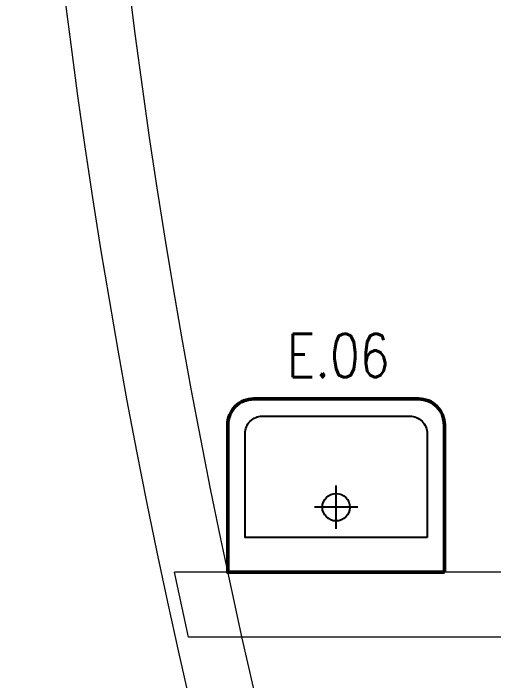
# Model space of a CAD drawing. Extents: x -29316 to 80307, y 54266 to 73016.
# Drawn here: x 20444 to 20554.8, y 56185.6 to 56339.6 of the extents above; entities that cross this region are included whole.
import ezdxf
from ezdxf.enums import TextEntityAlignment as Align

# ---------------------------------------------------------------- set-up
doc = ezdxf.new("R2010")
doc.units = 0
for name, color, linetype, lineweight in [('-DWG_ANA', 7, 'Continuous', 50), ('-DWG_DETAY1', 7, 'Continuous', 25), ('duvar', 12, 'Continuous', 18), ('NO', 7, 'Continuous', 30)]:
    doc.layers.add(name, color=color, linetype=linetype, lineweight=lineweight)
doc.layers.add('BL-E', color=32, linetype='Continuous')
doc.styles.add('RomanS', font='romans.shx')

# ---------------------------------------------------------------- blocks, each defined once
blk = doc.blocks.new('EEN100')
at = {"layer": '-DWG_ANA', "color": 0}
blk.add_lwpolyline([(0, 0), (50, 0), (50, -34, -0.414214), (44, -40), (6, -40, -0.414214), (0, -34)], format="xyb", close=True, dxfattribs=at)
at = {"layer": '-DWG_DETAY1', "color": 0}
blk.add_lwpolyline([(4, -8), (46, -8), (46, -32, -0.414214), (42, -36), (8, -36, -0.414214), (4, -32)], format="xyb", close=True, dxfattribs=at)
for points in [[(25, -10), (25, -20)], [(20, -15), (30, -15)]]:
    blk.add_lwpolyline(points, dxfattribs=at)
blk.add_circle((25, -15), 3.16, dxfattribs=at)
at = {"layer": 'NO', "linetype": 'Continuous', "style": 'RomanS', "width": 0.8}
blk.add_attdef('NO', text='', height=10, dxfattribs=at).set_placement((24.5, -50), align=Align.MIDDLE)

msp = doc.modelspace()

# ---------------------------------------------------------------- linework, layer by layer
at = {"layer": 'duvar', "ltscale": 5}
for p, q in [((20595.85, 56210.64), (20481.15, 56210.64)), ((20484.41, 56195.64), (20481.15, 56210.64)), ((20599.3, 56195.64), (20484.41, 56195.64))]:
    msp.add_line(p, q, dxfattribs=at)
at = {"layer": 'duvar', "color": 253, "ltscale": 5, "true_color": 0x9898cc}
for radius in [1565.52, 1550.52]:
    msp.add_arc((22009.49, 56535.64), radius, 124.51206, 235.48794, dxfattribs=at)

# ---------------------------------------------------------------- block references
at = {"layer": 'BL-E', "linetype": 'Continuous'}
ref = msp.add_blockref('EEN100', (20543.42, 56210.64), dxfattribs=dict(at, rotation=180))
ref.add_attrib('NO', 'E.06', dxfattribs={"layer": 'NO', "linetype": 'Continuous', "height": 10, "rotation": 180, "style": 'RomanS', "text_generation_flag": 6, "width": 0.8}).set_placement((20518.92, 56260.64), align=Align.MIDDLE)

doc.saveas('drawing.dxf')
